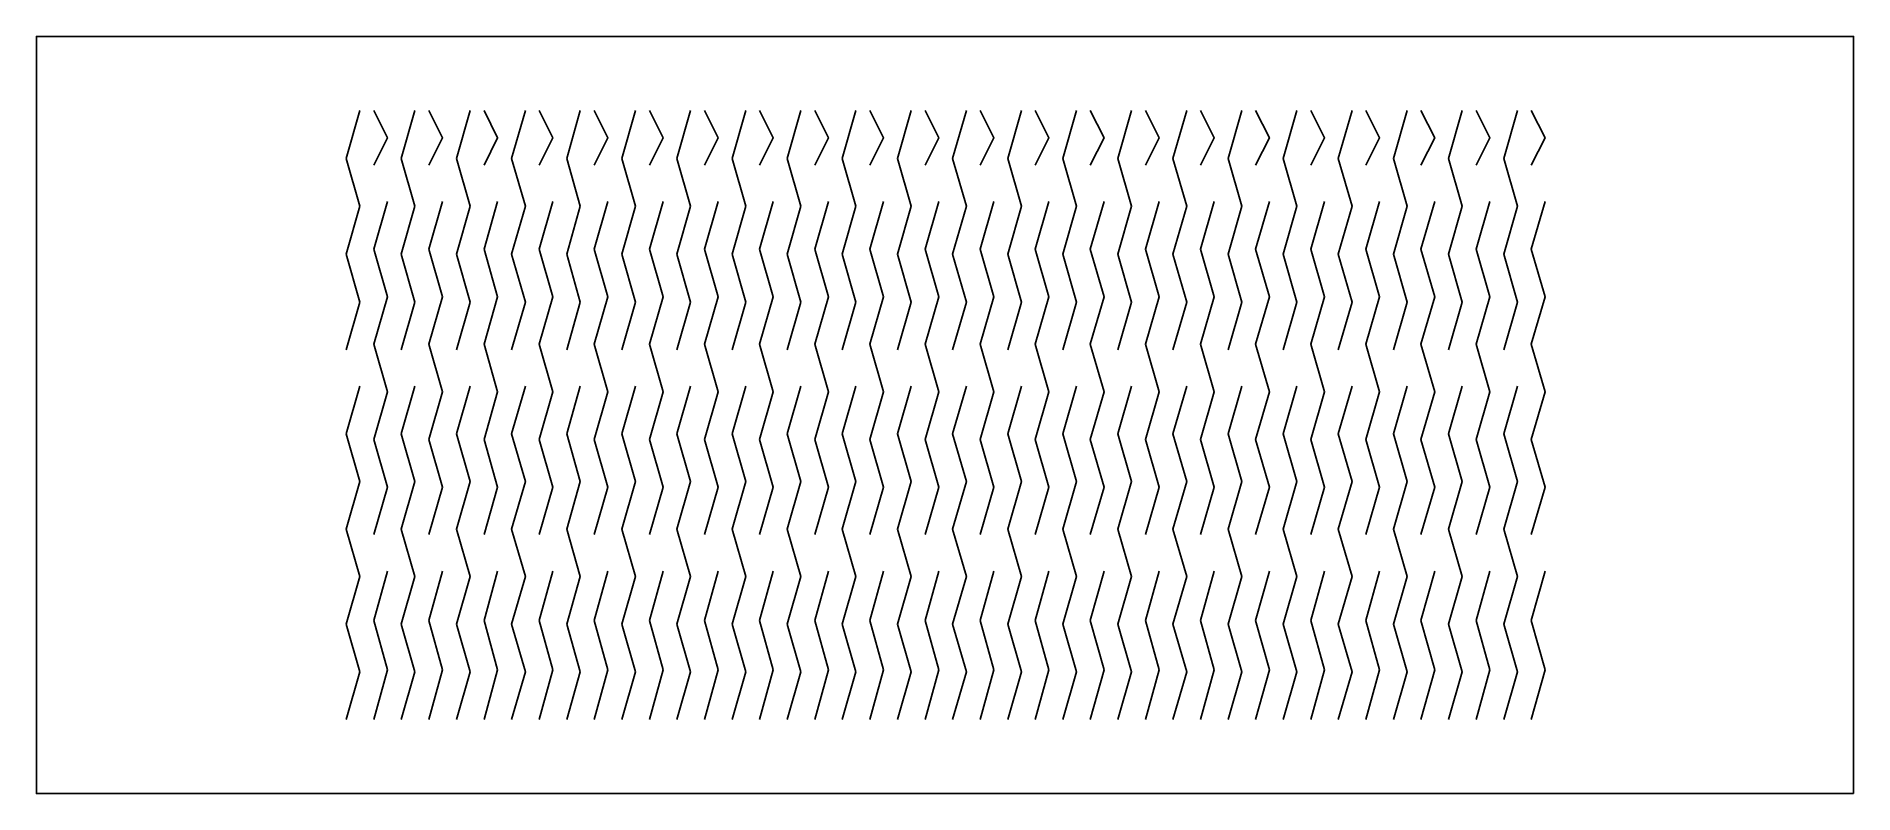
# Model space of a CAD drawing. Header units: millimetres. Extents: x 0 to 120, y 0 to 50.
import ezdxf

# ---------------------------------------------------------------- set-up
doc = ezdxf.new("R2010")
doc.units = ezdxf.units.MM
doc.layers.add('CUT', color=1, linetype='Continuous')

msp = doc.modelspace()

# ---------------------------------------------------------------- linework, layer by layer
at = {"layer": 'CUT'}
msp.add_lwpolyline([(120, 0), (120, 50), (0, 50), (0, 0), (120, 0)], close=True, dxfattribs=at)
for points in [[(20.46, 29.3), (21.36, 32.46), (20.46, 35.62), (21.36, 38.78), (20.46, 41.94), (21.36, 45.1)], [(22.28, 41.5), (23.18, 43.3), (22.28, 45.1)], [(24.1, 29.3), (25, 32.46), (24.1, 35.62), (25, 38.78), (24.1, 41.94), (25, 45.1)], [(25.92, 41.5), (26.82, 43.3), (25.92, 45.1)], [(27.74, 29.3), (28.64, 32.46), (27.74, 35.62), (28.64, 38.78), (27.74, 41.94), (28.64, 45.1)], [(29.56, 41.5), (30.46, 43.3), (29.56, 45.1)], [(31.38, 29.3), (32.29, 32.46), (31.38, 35.62), (32.29, 38.78), (31.38, 41.94), (32.29, 45.1)], [(33.2, 41.5), (34.1, 43.3), (33.2, 45.1)], [(35.02, 29.3), (35.92, 32.46), (35.02, 35.62), (35.92, 38.78), (35.02, 41.94), (35.92, 45.1)], [(36.84, 41.5), (37.74, 43.3), (36.84, 45.1)], [(38.66, 29.3), (39.56, 32.46), (38.66, 35.62), (39.56, 38.78), (38.66, 41.94), (39.56, 45.1)], [(40.48, 41.5), (41.38, 43.3), (40.48, 45.1)], [(42.3, 29.3), (43.2, 32.46), (42.3, 35.62), (43.2, 38.78), (42.3, 41.94), (43.2, 45.1)], [(44.12, 41.5), (45.02, 43.3), (44.12, 45.1)], [(45.94, 29.3), (46.84, 32.46), (45.94, 35.62), (46.84, 38.78), (45.94, 41.94), (46.84, 45.1)], [(47.76, 41.5), (48.66, 43.3), (47.76, 45.1)], [(49.58, 29.3), (50.48, 32.46), (49.58, 35.62), (50.48, 38.78), (49.58, 41.94), (50.48, 45.1)], [(51.4, 41.5), (52.3, 43.3), (51.4, 45.1)], [(53.22, 29.3), (54.12, 32.46), (53.22, 35.62), (54.12, 38.78), (53.22, 41.94), (54.12, 45.1)], [(55.04, 41.5), (55.95, 43.3), (55.04, 45.1)], [(56.86, 29.3), (57.77, 32.46), (56.86, 35.62), (57.77, 38.78), (56.86, 41.94), (57.77, 45.1)], [(58.68, 41.5), (59.59, 43.3), (58.68, 45.1)], [(60.5, 29.3), (61.41, 32.46), (60.5, 35.62), (61.41, 38.78), (60.5, 41.94), (61.41, 45.1)], [(62.32, 41.5), (63.23, 43.3), (62.32, 45.1)], [(64.14, 29.3), (65.05, 32.46), (64.14, 35.62), (65.05, 38.78), (64.14, 41.94), (65.05, 45.1)], [(65.95, 41.5), (66.86, 43.3), (65.95, 45.1)], [(67.77, 29.3), (68.68, 32.46), (67.77, 35.62), (68.68, 38.78), (67.77, 41.94), (68.68, 45.1)], [(69.59, 41.5), (70.5, 43.3), (69.59, 45.1)], [(71.41, 29.3), (72.32, 32.46), (71.41, 35.62), (72.32, 38.78), (71.41, 41.94), (72.32, 45.1)], [(73.23, 41.5), (74.14, 43.3), (73.23, 45.1)], [(75.05, 29.3), (75.96, 32.46), (75.05, 35.62), (75.96, 38.78), (75.05, 41.94), (75.96, 45.1)], [(76.87, 41.5), (77.78, 43.3), (76.87, 45.1)], [(78.69, 29.3), (79.6, 32.46), (78.69, 35.62), (79.6, 38.78), (78.69, 41.94), (79.6, 45.1)], [(80.51, 41.5), (81.42, 43.3), (80.51, 45.1)], [(82.33, 29.3), (83.24, 32.46), (82.33, 35.62), (83.24, 38.78), (82.33, 41.94), (83.24, 45.1)], [(84.15, 41.5), (85.06, 43.3), (84.15, 45.1)], [(85.97, 29.3), (86.88, 32.46), (85.97, 35.62), (86.88, 38.78), (85.97, 41.94), (86.88, 45.1)], [(87.79, 41.5), (88.7, 43.3), (87.79, 45.1)], [(89.61, 29.3), (90.52, 32.46), (89.61, 35.62), (90.52, 38.78), (89.61, 41.94), (90.52, 45.1)], [(91.43, 41.5), (92.34, 43.3), (91.43, 45.1)], [(93.25, 29.3), (94.16, 32.46), (93.25, 35.62), (94.16, 38.78), (93.25, 41.94), (94.16, 45.1)], [(95.07, 41.5), (95.98, 43.3), (95.07, 45.1)], [(96.89, 29.3), (97.8, 32.46), (96.89, 35.62), (97.8, 38.78), (96.89, 41.94), (97.8, 45.1)], [(98.71, 41.5), (99.62, 43.3), (98.71, 45.1)], [(22.28, 17.1), (23.18, 20.24), (22.28, 23.39), (23.18, 26.53), (22.28, 29.67), (23.18, 32.81), (22.28, 35.96), (23.18, 39.1)], [(25.92, 17.1), (26.82, 20.24), (25.92, 23.39), (26.82, 26.53), (25.92, 29.67), (26.82, 32.81), (25.92, 35.96), (26.82, 39.1)], [(29.56, 17.1), (30.46, 20.24), (29.56, 23.39), (30.46, 26.53), (29.56, 29.67), (30.46, 32.81), (29.56, 35.96), (30.46, 39.1)], [(33.2, 17.1), (34.1, 20.24), (33.2, 23.39), (34.1, 26.53), (33.2, 29.67), (34.1, 32.81), (33.2, 35.96), (34.1, 39.1)], [(36.84, 17.1), (37.74, 20.24), (36.84, 23.39), (37.74, 26.53), (36.84, 29.67), (37.74, 32.81), (36.84, 35.96), (37.74, 39.1)], [(40.48, 17.1), (41.38, 20.24), (40.48, 23.39), (41.38, 26.53), (40.48, 29.67), (41.38, 32.81), (40.48, 35.96), (41.38, 39.1)], [(44.12, 17.1), (45.02, 20.24), (44.12, 23.39), (45.02, 26.53), (44.12, 29.67), (45.02, 32.81), (44.12, 35.96), (45.02, 39.1)], [(47.76, 17.1), (48.66, 20.24), (47.76, 23.39), (48.66, 26.53), (47.76, 29.67), (48.66, 32.81), (47.76, 35.96), (48.66, 39.1)], [(51.4, 17.1), (52.3, 20.24), (51.4, 23.39), (52.3, 26.53), (51.4, 29.67), (52.3, 32.81), (51.4, 35.96), (52.3, 39.1)], [(55.04, 17.1), (55.95, 20.24), (55.04, 23.39), (55.95, 26.53), (55.04, 29.67), (55.95, 32.81), (55.04, 35.96), (55.95, 39.1)], [(58.68, 17.1), (59.59, 20.24), (58.68, 23.39), (59.59, 26.53), (58.68, 29.67), (59.59, 32.81), (58.68, 35.96), (59.59, 39.1)], [(62.32, 17.1), (63.23, 20.24), (62.32, 23.39), (63.23, 26.53), (62.32, 29.67), (63.23, 32.81), (62.32, 35.96), (63.23, 39.1)], [(65.95, 17.1), (66.86, 20.24), (65.95, 23.39), (66.86, 26.53), (65.95, 29.67), (66.86, 32.81), (65.95, 35.96), (66.86, 39.1)], [(69.59, 17.1), (70.5, 20.24), (69.59, 23.39), (70.5, 26.53), (69.59, 29.67), (70.5, 32.81), (69.59, 35.96), (70.5, 39.1)], [(73.23, 17.1), (74.14, 20.24), (73.23, 23.39), (74.14, 26.53), (73.23, 29.67), (74.14, 32.81), (73.23, 35.96), (74.14, 39.1)], [(76.87, 17.1), (77.78, 20.24), (76.87, 23.39), (77.78, 26.53), (76.87, 29.67), (77.78, 32.81), (76.87, 35.96), (77.78, 39.1)], [(80.51, 17.1), (81.42, 20.24), (80.51, 23.39), (81.42, 26.53), (80.51, 29.67), (81.42, 32.81), (80.51, 35.96), (81.42, 39.1)], [(84.15, 17.1), (85.06, 20.24), (84.15, 23.39), (85.06, 26.53), (84.15, 29.67), (85.06, 32.81), (84.15, 35.96), (85.06, 39.1)], [(87.79, 17.1), (88.7, 20.24), (87.79, 23.39), (88.7, 26.53), (87.79, 29.67), (88.7, 32.81), (87.79, 35.96), (88.7, 39.1)], [(91.43, 17.1), (92.34, 20.24), (91.43, 23.39), (92.34, 26.53), (91.43, 29.67), (92.34, 32.81), (91.43, 35.96), (92.34, 39.1)], [(95.07, 17.1), (95.98, 20.24), (95.07, 23.39), (95.98, 26.53), (95.07, 29.67), (95.98, 32.81), (95.07, 35.96), (95.98, 39.1)], [(98.71, 17.1), (99.62, 20.24), (98.71, 23.39), (99.62, 26.53), (98.71, 29.67), (99.62, 32.81), (98.71, 35.96), (99.62, 39.1)], [(20.46, 4.9), (21.36, 8.04), (20.46, 11.19), (21.36, 14.33), (20.46, 17.47), (21.36, 20.61), (20.46, 23.76), (21.36, 26.9)], [(24.1, 4.9), (25, 8.04), (24.1, 11.19), (25, 14.33), (24.1, 17.47), (25, 20.61), (24.1, 23.76), (25, 26.9)], [(27.74, 4.9), (28.64, 8.04), (27.74, 11.19), (28.64, 14.33), (27.74, 17.47), (28.64, 20.61), (27.74, 23.76), (28.64, 26.9)], [(31.38, 4.9), (32.29, 8.04), (31.38, 11.19), (32.29, 14.33), (31.38, 17.47), (32.29, 20.61), (31.38, 23.76), (32.29, 26.9)], [(35.02, 4.9), (35.92, 8.04), (35.02, 11.19), (35.92, 14.33), (35.02, 17.47), (35.92, 20.61), (35.02, 23.76), (35.92, 26.9)], [(38.66, 4.9), (39.56, 8.04), (38.66, 11.19), (39.56, 14.33), (38.66, 17.47), (39.56, 20.61), (38.66, 23.76), (39.56, 26.9)], [(42.3, 4.9), (43.2, 8.04), (42.3, 11.19), (43.2, 14.33), (42.3, 17.47), (43.2, 20.61), (42.3, 23.76), (43.2, 26.9)], [(45.94, 4.9), (46.84, 8.04), (45.94, 11.19), (46.84, 14.33), (45.94, 17.47), (46.84, 20.61), (45.94, 23.76), (46.84, 26.9)], [(49.58, 4.9), (50.48, 8.04), (49.58, 11.19), (50.48, 14.33), (49.58, 17.47), (50.48, 20.61), (49.58, 23.76), (50.48, 26.9)], [(53.22, 4.9), (54.12, 8.04), (53.22, 11.19), (54.12, 14.33), (53.22, 17.47), (54.12, 20.61), (53.22, 23.76), (54.12, 26.9)], [(56.86, 4.9), (57.77, 8.04), (56.86, 11.19), (57.77, 14.33), (56.86, 17.47), (57.77, 20.61), (56.86, 23.76), (57.77, 26.9)], [(60.5, 4.9), (61.41, 8.04), (60.5, 11.19), (61.41, 14.33), (60.5, 17.47), (61.41, 20.61), (60.5, 23.76), (61.41, 26.9)], [(64.14, 4.9), (65.05, 8.04), (64.14, 11.19), (65.05, 14.33), (64.14, 17.47), (65.05, 20.61), (64.14, 23.76), (65.05, 26.9)], [(67.77, 4.9), (68.68, 8.04), (67.77, 11.19), (68.68, 14.33), (67.77, 17.47), (68.68, 20.61), (67.77, 23.76), (68.68, 26.9)], [(71.41, 4.9), (72.32, 8.04), (71.41, 11.19), (72.32, 14.33), (71.41, 17.47), (72.32, 20.61), (71.41, 23.76), (72.32, 26.9)], [(75.05, 4.9), (75.96, 8.04), (75.05, 11.19), (75.96, 14.33), (75.05, 17.47), (75.96, 20.61), (75.05, 23.76), (75.96, 26.9)], [(78.69, 4.9), (79.6, 8.04), (78.69, 11.19), (79.6, 14.33), (78.69, 17.47), (79.6, 20.61), (78.69, 23.76), (79.6, 26.9)], [(82.33, 4.9), (83.24, 8.04), (82.33, 11.19), (83.24, 14.33), (82.33, 17.47), (83.24, 20.61), (82.33, 23.76), (83.24, 26.9)], [(85.97, 4.9), (86.88, 8.04), (85.97, 11.19), (86.88, 14.33), (85.97, 17.47), (86.88, 20.61), (85.97, 23.76), (86.88, 26.9)], [(89.61, 4.9), (90.52, 8.04), (89.61, 11.19), (90.52, 14.33), (89.61, 17.47), (90.52, 20.61), (89.61, 23.76), (90.52, 26.9)], [(93.25, 4.9), (94.16, 8.04), (93.25, 11.19), (94.16, 14.33), (93.25, 17.47), (94.16, 20.61), (93.25, 23.76), (94.16, 26.9)], [(96.89, 4.9), (97.8, 8.04), (96.89, 11.19), (97.8, 14.33), (96.89, 17.47), (97.8, 20.61), (96.89, 23.76), (97.8, 26.9)], [(22.28, 4.9), (23.18, 8.17), (22.28, 11.43), (23.18, 14.7)], [(25.92, 4.9), (26.82, 8.17), (25.92, 11.43), (26.82, 14.7)], [(29.56, 4.9), (30.46, 8.17), (29.56, 11.43), (30.46, 14.7)], [(33.2, 4.9), (34.1, 8.17), (33.2, 11.43), (34.1, 14.7)], [(36.84, 4.9), (37.74, 8.17), (36.84, 11.43), (37.74, 14.7)], [(40.48, 4.9), (41.38, 8.17), (40.48, 11.43), (41.38, 14.7)], [(44.12, 4.9), (45.02, 8.17), (44.12, 11.43), (45.02, 14.7)], [(47.76, 4.9), (48.66, 8.17), (47.76, 11.43), (48.66, 14.7)], [(51.4, 4.9), (52.3, 8.17), (51.4, 11.43), (52.3, 14.7)], [(55.04, 4.9), (55.95, 8.17), (55.04, 11.43), (55.95, 14.7)], [(58.68, 4.9), (59.59, 8.17), (58.68, 11.43), (59.59, 14.7)], [(62.32, 4.9), (63.23, 8.17), (62.32, 11.43), (63.23, 14.7)], [(65.95, 4.9), (66.86, 8.17), (65.95, 11.43), (66.86, 14.7)], [(69.59, 4.9), (70.5, 8.17), (69.59, 11.43), (70.5, 14.7)], [(73.23, 4.9), (74.14, 8.17), (73.23, 11.43), (74.14, 14.7)], [(76.87, 4.9), (77.78, 8.17), (76.87, 11.43), (77.78, 14.7)], [(80.51, 4.9), (81.42, 8.17), (80.51, 11.43), (81.42, 14.7)], [(84.15, 4.9), (85.06, 8.17), (84.15, 11.43), (85.06, 14.7)], [(87.79, 4.9), (88.7, 8.17), (87.79, 11.43), (88.7, 14.7)], [(91.43, 4.9), (92.34, 8.17), (91.43, 11.43), (92.34, 14.7)], [(95.07, 4.9), (95.98, 8.17), (95.07, 11.43), (95.98, 14.7)], [(98.71, 4.9), (99.62, 8.17), (98.71, 11.43), (99.62, 14.7)]]:
    msp.add_lwpolyline(points, dxfattribs=at)

doc.saveas('drawing.dxf')
